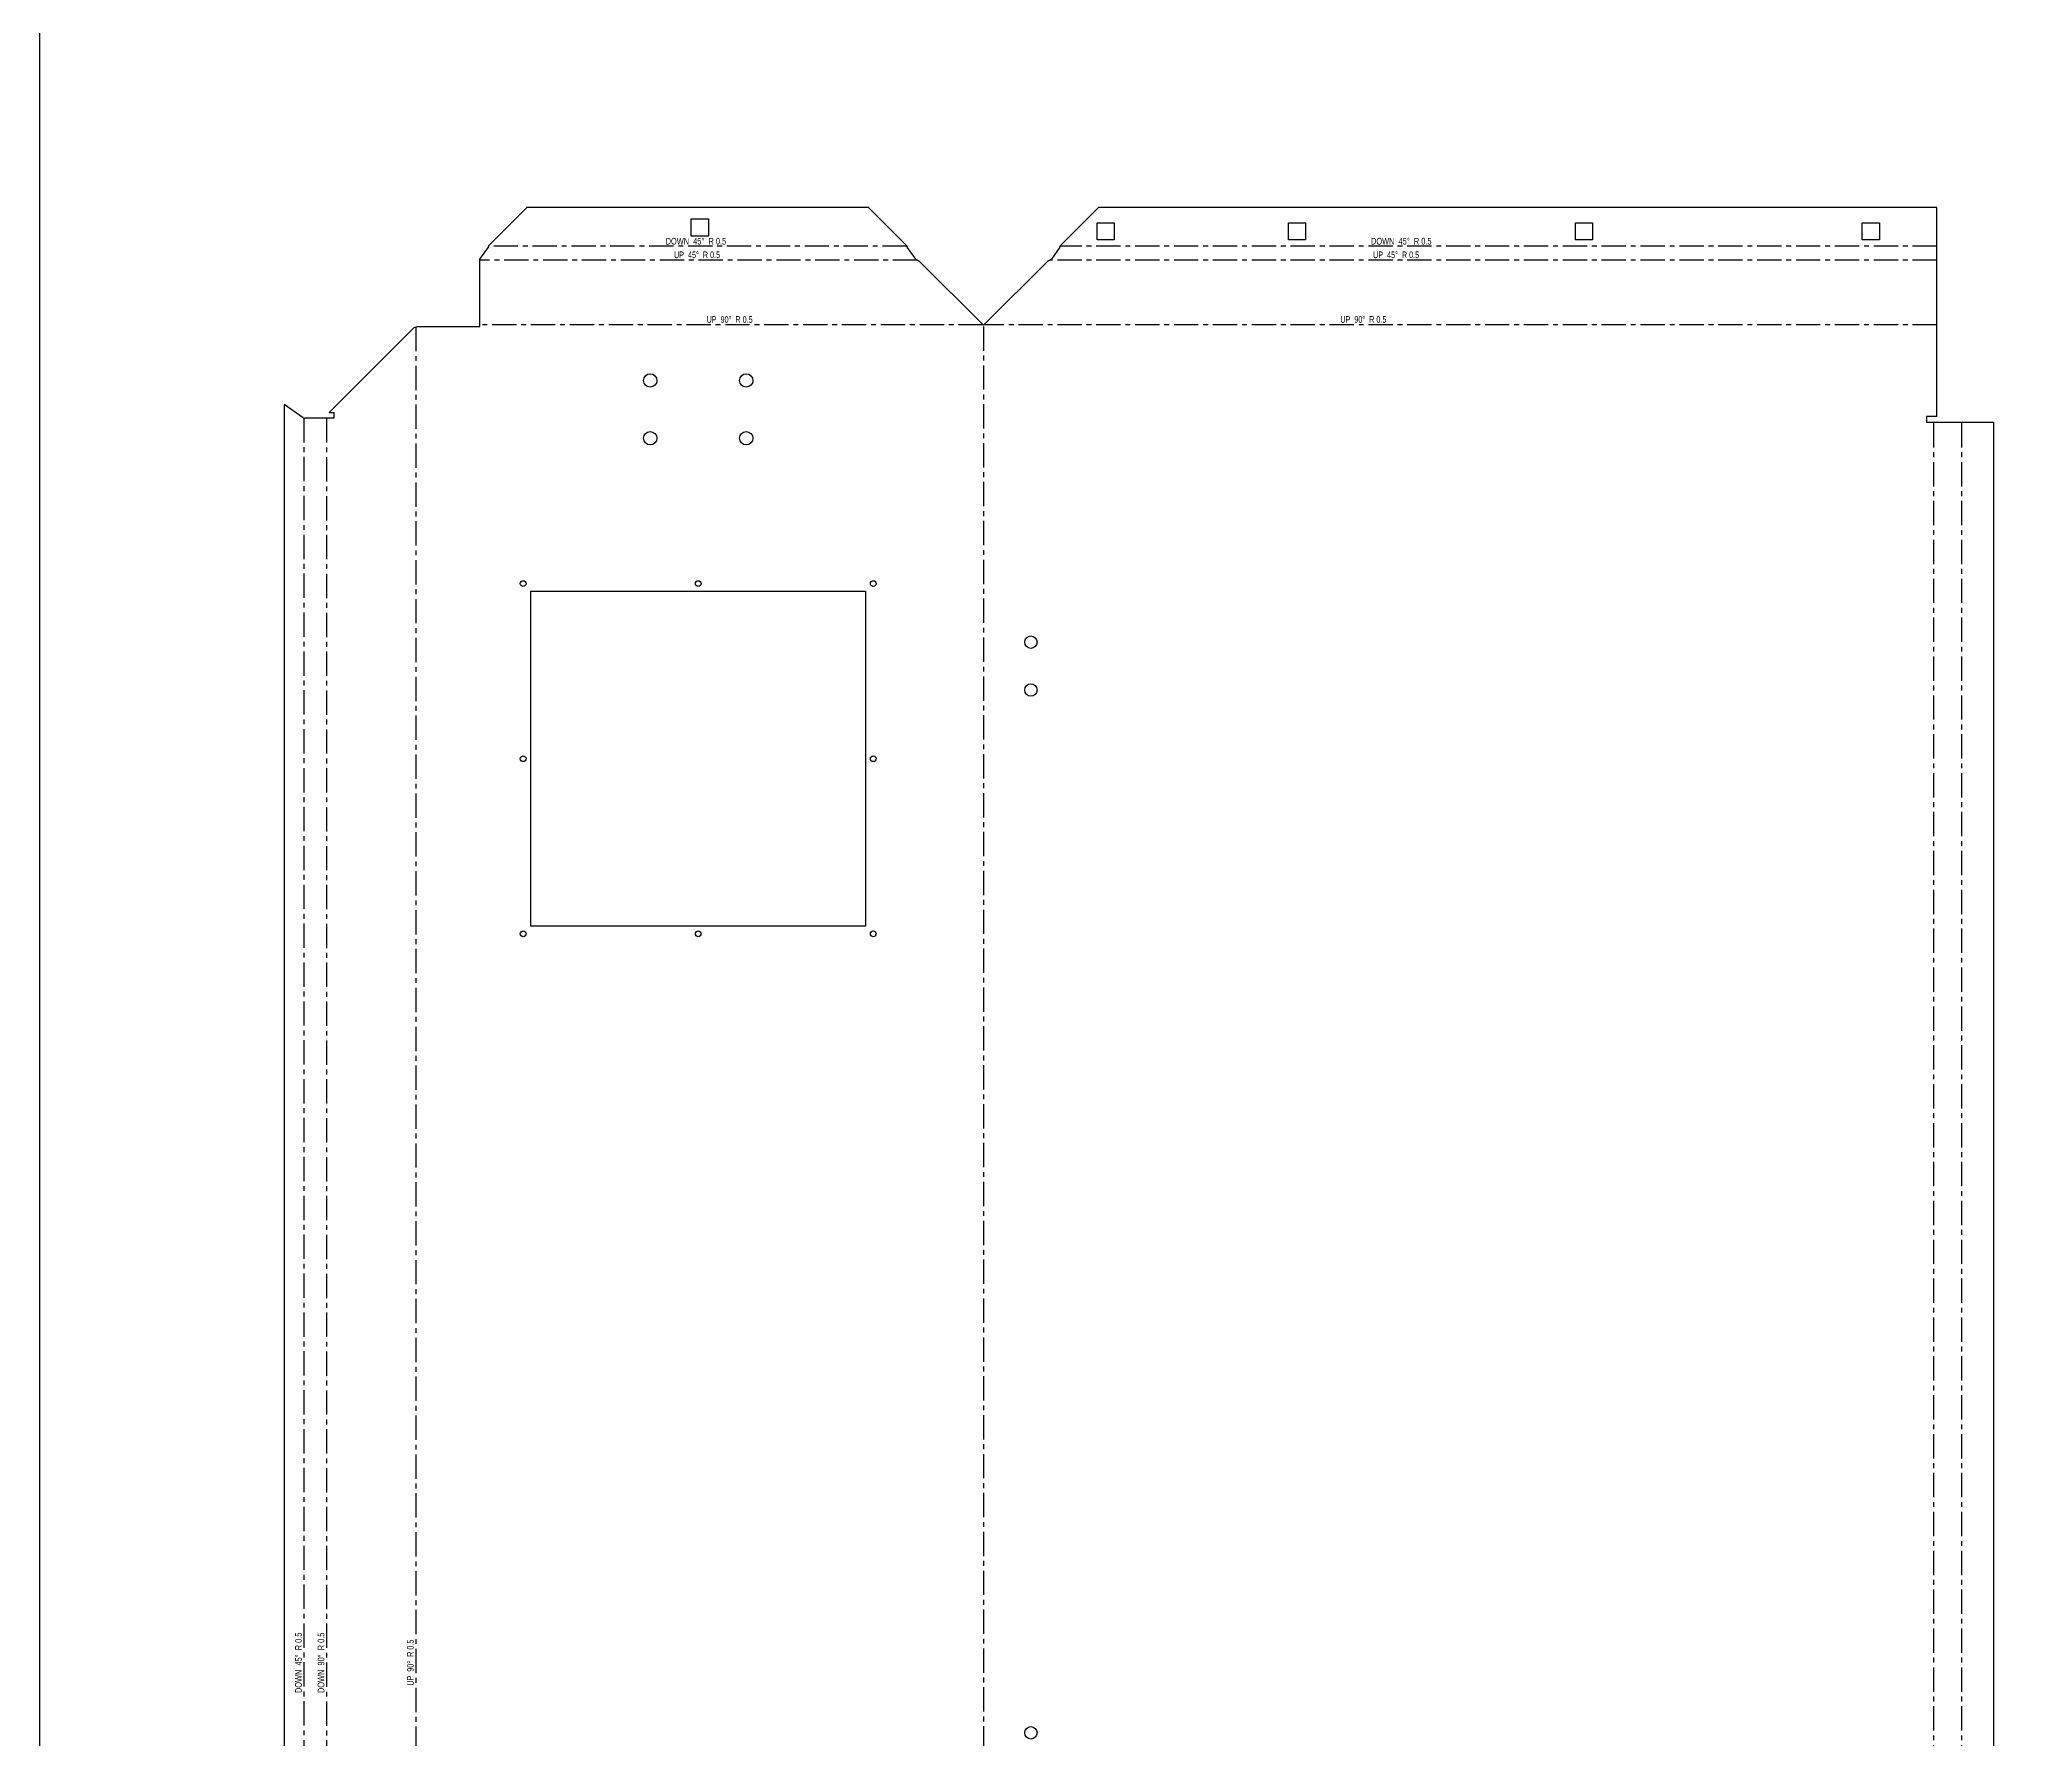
# Model space of a CAD drawing. Header units: inches. Extents: x 931 to 7871, y 712 to 4412.
# Drawn here: x 931 to 1973, y 1639 to 2527 of the extents above; entities that cross this region are included whole.
import ezdxf

# ---------------------------------------------------------------- set-up
doc = ezdxf.new("R2010")
doc.units = ezdxf.units.IN
doc.header["$MEASUREMENT"] = 0
doc.linetypes.add('CENTERX2', pattern=[20.32, 12.7, -2.54, 2.54, -2.54])
doc.layers.add('BENDING', color=4, linetype='Continuous')
doc.layers.add('NOTE', color=2, linetype='Continuous')
doc.styles.add('SLDTEXTSTYLE0', font='TXT', dxfattribs={"width": 0.660714})
doc.styles.add('SLDTEXTSTYLE1', font='TXT', dxfattribs={"width": 0.671875})

msp = doc.modelspace()

# ---------------------------------------------------------------- linework, layer by layer
at = {"color": 7, "linetype": 'Continuous', "lineweight": 25}
for p, q in [((1185.9, 2439.3), (1166.1, 2419.5)), ((1364.6, 2439.3), (1185.9, 2439.3)), ((1364.6, 2439.3), (1384.4, 2419.5)), ((1464.9, 2419.5), (1484.7, 2439.3)), ((1923, 2439.3), (1484.7, 2439.3)), ((1923, 2330.2), (1923, 2439.3)), ((1161.4, 2412.3), (1165.9, 2418.6)), ((1165.9, 2418.6), (1166.1, 2419.5)), ((1384.4, 2419.5), (1384.7, 2418.6)), ((1389.2, 2412.3), (1384.7, 2418.6)), ((1464.6, 2418.6), (1460.1, 2412.3)), ((1464.6, 2418.6), (1464.9, 2419.5)), ((1161.3, 2411.5), (1161.4, 2412.3)), ((1161.3, 2377.2), (1161.3, 2411.5)), ((1389.2, 2412.3), (1390.9, 2411.5)), ((1424.6, 2377.8), (1390.9, 2411.5)), ((1458.4, 2411.5), (1424.6, 2377.8)), ((1458.4, 2411.5), (1460.1, 2412.3)), ((1082.6, 2332.2), (1127.1, 2376.7)), ((1127.1, 2376.7), (1128.8, 2377.2)), ((1128.8, 2377.2), (1161.3, 2377.2)), ((1059, 2336.4), (1059, 923.1)), ((1069, 2329.4), (1059, 2336.4)), ((1069, 2329.4), (1069.9, 2329.2)), ((1085.1, 2329.2), (1069.9, 2329.2)), ((1082.6, 2332.2), (1085.1, 2332.2)), ((1085.1, 2332.2), (1085.1, 2329.2)), ((1923, 2330.2), (1917.5, 2330.2)), ((1917.5, 2330.2), (1917.5, 2327.2)), ((1917.5, 2327.2), (1952.5, 2327.2)), ((1952.5, 2327.2), (1952.5, 932.2))]:
    msp.add_line(p, q, dxfattribs=at)
for points in [[(1271.8, 2433.4), (1280.8, 2433.4), (1280.8, 2424.4), (1271.8, 2424.4)], [(1484, 2431.4), (1493, 2431.4), (1493, 2422.4), (1484, 2422.4)], [(1584, 2431.4), (1593, 2431.4), (1593, 2422.4), (1584, 2422.4)], [(1734, 2431.4), (1743, 2431.4), (1743, 2422.4), (1734, 2422.4)], [(1884, 2431.4), (1893, 2431.4), (1893, 2422.4), (1884, 2422.4)]]:
    msp.add_lwpolyline(points, close=True)
msp.add_lwpolyline([(1363, 2063.8), (1188, 2063.8), (1188, 2238.8), (1363, 2238.8)], close=True, dxfattribs=at)
for centre, radius in [((1250.4, 2349), 3.5), ((1300.6, 2349), 3.5), ((1250.4, 2318.8), 3.5), ((1300.6, 2318.8), 3.5), ((1184, 2242.8), 1.5), ((1275.5, 2242.8), 1.5), ((1367, 2242.8), 1.5), ((1449.4, 2212.2), 3.25), ((1449.4, 2187.2), 3.25), ((1184, 2151.3), 1.5), ((1367, 2151.3), 1.5), ((1184, 2059.8), 1.5), ((1275.5, 2059.8), 1.5), ((1367, 2059.8), 1.5), ((1449.4, 1642.2), 3.25)]:
    msp.add_circle(centre, radius, dxfattribs=at)
at = {"layer": 'BENDING', "linetype": 'CENTERX2'}
for p, q in [((1384.5, 2419.1), (1166, 2419.1)), ((1923, 2419.1), (1464.8, 2419.1)), ((1390, 2411.9), (1161.4, 2411.9)), ((1923, 2411.9), (1459.2, 2411.9)), ((1127.9, 2377), (1127.9, 882.5)), ((1424.3, 2378.1), (1161.3, 2378.1)), ((1424.6, 2377.2), (1424.6, 882.2)), ((1923, 2378.1), (1425, 2378.1)), ((1069.4, 2329.3), (1069.4, 930.2)), ((1081.2, 2329.2), (1081.2, 930.2)), ((1921.4, 932.2), (1921.4, 2327.2)), ((1936.1, 932.2), (1936.1, 2327.2))]:
    msp.add_line(p, q, dxfattribs=at)
at = {"layer": 'NOTE'}
msp.add_lwpolyline([(931.4, 4412), (4517.2, 4412), (4517.2, 712), (931.4, 712)], close=True, dxfattribs=at)

# ---------------------------------------------------------------- texts
at = {"layer": 'BENDING', "linetype": 'CENTERX2', "char_height": 3.5, "attachment_point": 2}
for s, insert, style in [('DOWN  45°  R 0.5', (1274.3, 2423.5), 'SLDTEXTSTYLE0'), ('UP  45°  R 0.5', (1274.9, 2416.4), 'SLDTEXTSTYLE1'), ('UP  45°  R 0.5', (1640.3, 2416.4), 'SLDTEXTSTYLE1'), ('DOWN  45°  R 0.5', (1643, 2423.5), 'SLDTEXTSTYLE0'), ('UP  90°  R 0.5', (1291.9, 2382.6), 'SLDTEXTSTYLE1'), ('UP  90°  R 0.5', (1623.2, 2382.6), 'SLDTEXTSTYLE1')]:
    msp.add_mtext(s, dxfattribs=dict(at, insert=insert, style=style))
at = {"layer": 'BENDING', "linetype": 'CENTERX2', "char_height": 3.5, "attachment_point": 2, "rotation": 90}
for s, insert, style in [('DOWN  45°  R 0.5', (1064.8, 1678.8), 'SLDTEXTSTYLE0'), ('DOWN  90°  R 0.5', (1076.6, 1678.8), 'SLDTEXTSTYLE0'), ('UP  90°  R 0.5', (1123.3, 1678.9), 'SLDTEXTSTYLE1')]:
    msp.add_mtext(s, dxfattribs=dict(at, insert=insert, style=style))

doc.saveas('drawing.dxf')
